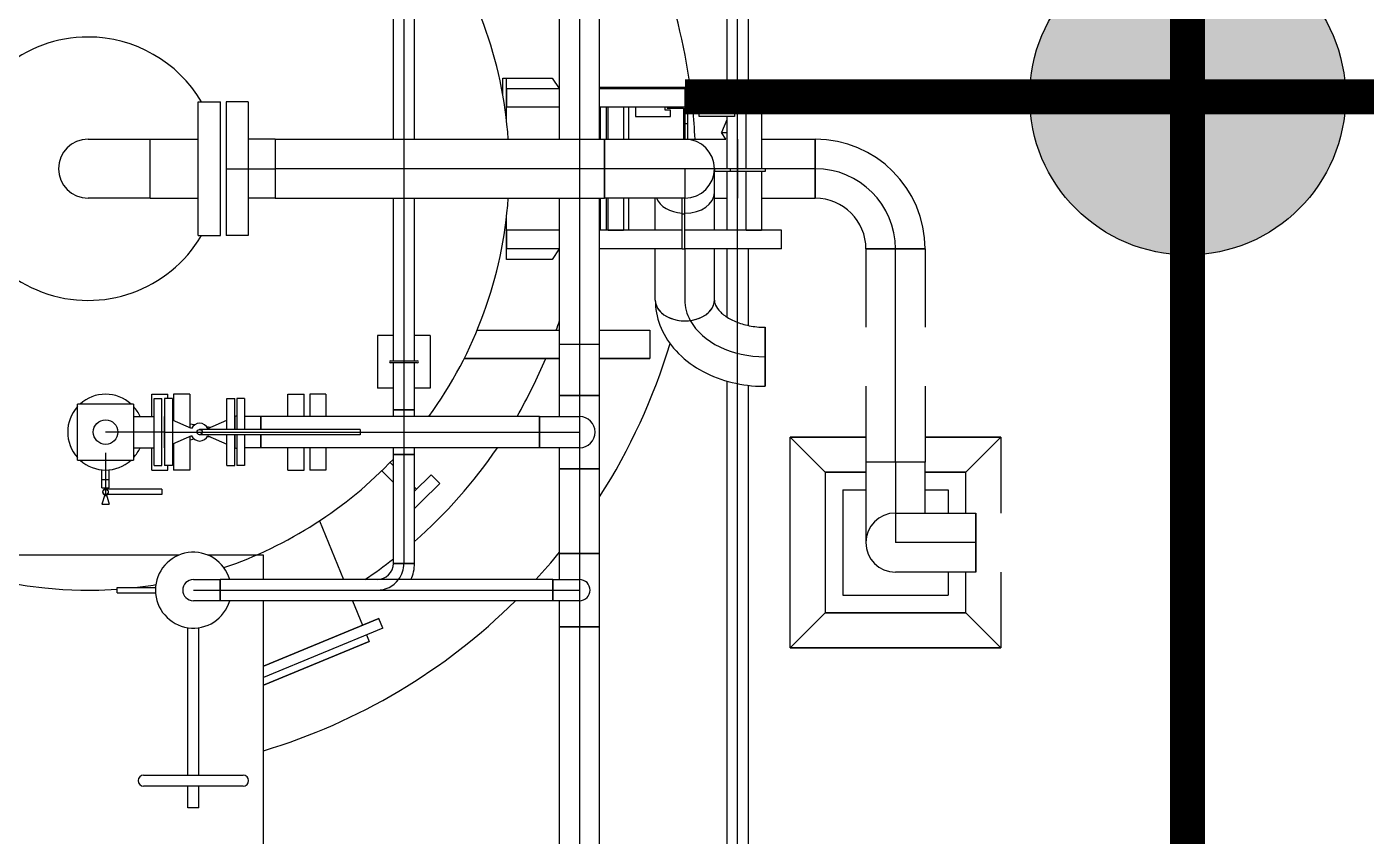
# Model space of a CAD drawing. Header units: inches. Extents: x 517790 to 538444, y 301815 to 302461.
# Drawn here: x 517877.35 to 517880.951, y 302333.649 to 302335.824 of the extents above; entities that cross this region are included whole.
import ezdxf

# ---------------------------------------------------------------- set-up
doc = ezdxf.new("R2010")
doc.units = ezdxf.units.IN
doc.header["$MEASUREMENT"] = 0
doc.layers.add('电气-接地设计-接地线', color=3, linetype='接地线')
doc.layers.add('硅胶总平面底图 工艺装置区', color=253, linetype='Continuous')
doc.styles.add('EESLTYPE', font='TXT.shx')
doc.linetypes.add('接地线', pattern='A,500,["/",EESLTYPE,S=200,R=0,X=0,Y=-100],-200,60,-200', length=960)

# ---------------------------------------------------------------- blocks, each defined once
blk = doc.blocks.new('PTJD2')
at = {"linetype": 'Continuous'}
blk.add_hatch(color=0, dxfattribs=at).paths.add_polyline_path([(150, 0, 1), (-150, 0, 1)])
at = {"color": 0, "linetype": 'Continuous'}
blk.add_circle((0, 0), 150, dxfattribs=at)

msp = doc.modelspace()

# ---------------------------------------------------------------- linework, layer by layer
at = {"layer": '电气-接地设计-接地线', "color": 1, "linetype": '接地线', "ltscale": 0.005, "const_width": 0.0944}
for points in [[(517880.4709, 302348.7714), (517880.4709, 302325.0589)], [(517879.1192, 302335.6359), (517881.0072, 302335.6359)]]:
    msp.add_lwpolyline(points, dxfattribs=at)
at = {"layer": '硅胶总平面底图 工艺装置区', "color": 253, "linetype": 'Continuous', "lineweight": -3}
for p, q in [((517879.2323, 302336.7989), (517879.2323, 302335.662)), ((517879.2608, 302335.662), (517879.2608, 302336.7989)), ((517879.2892, 302336.7989), (517879.2892, 302335.6581)), ((517878.782, 302335.5223), (517878.782, 302336.0521)), ((517878.836, 302336.0521), (517878.836, 302335.5223)), ((517878.8899, 302335.5223), (517878.8899, 302336.0521)), ((517878.3355, 302335.5223), (517878.3355, 302335.9593)), ((517878.364, 302335.9593), (517878.364, 302335.5223)), ((517878.3924, 302335.5223), (517878.3924, 302335.9593)), ((517878.6302, 302335.6866), (517878.7529, 302335.6866)), ((517878.6302, 302335.6384), (517878.6302, 302335.6866)), ((517878.6396, 302335.5735), (517878.6396, 302335.6865)), ((517878.6396, 302335.6865), (517878.7623, 302335.6865)), ((517878.7529, 302335.6866), (517878.753, 302335.6865)), ((517878.7623, 302335.6865), (517878.7812, 302335.6581)), ((517878.6396, 302335.6581), (517878.6396, 302335.6081)), ((517878.6396, 302335.6581), (517878.782, 302335.6581)), ((517878.7786, 302335.662), (517878.782, 302335.662)), ((517878.7812, 302335.6581), (517878.7812, 302335.5223)), ((517878.8899, 302335.662), (517879.2702, 302335.662)), ((517878.8899, 302335.6581), (517879.1192, 302335.6581)), ((517879.1192, 302335.6592), (517879.1192, 302335.5648)), ((517879.1192, 302335.6592), (517879.1267, 302335.6592)), ((517879.1267, 302335.6592), (517879.1267, 302335.5648)), ((517879.1267, 302335.6581), (517879.3788, 302335.6581)), ((517879.2608, 302335.6081), (517879.2608, 302335.662)), ((517879.2702, 302335.662), (517879.2702, 302335.6581)), ((517879.3788, 302335.6081), (517879.3788, 302335.6581)), ((517877.8103, 302335.4429), (517877.8103, 302335.6227)), ((517877.8103, 302335.6227), (517877.8703, 302335.6227)), ((517877.8703, 302335.4429), (517877.8703, 302335.6227)), ((517877.8854, 302335.6227), (517877.8854, 302335.4429)), ((517877.9453, 302335.6227), (517877.8854, 302335.6227)), ((517877.9453, 302335.6227), (517877.9453, 302335.4429)), ((517878.782, 302335.6081), (517878.6396, 302335.6081)), ((517879.1192, 302335.6081), (517878.8899, 302335.6081)), ((517878.8926, 302335.5223), (517878.8926, 302335.6081)), ((517878.9077, 302335.6081), (517878.9077, 302335.5223)), ((517878.954, 302335.6081), (517878.9134, 302335.6081)), ((517878.9134, 302335.5223), (517878.9134, 302335.6081)), ((517878.954, 302335.6081), (517878.954, 302335.5223)), ((517878.9677, 302335.6081), (517878.9677, 302335.5223)), ((517878.9861, 302335.6081), (517878.9861, 302335.5837)), ((517879.0663, 302335.6007), (517879.0663, 302335.6081)), ((517879.0805, 302335.6007), (517879.0663, 302335.6007)), ((517879.072, 302335.6081), (517879.072, 302335.606)), ((517879.072, 302335.606), (517879.1159, 302335.606)), ((517879.0805, 302335.5837), (517879.0805, 302335.6007)), ((517879.1159, 302335.606), (517879.1159, 302335.5223)), ((517879.3788, 302335.6081), (517879.1267, 302335.6081)), ((517879.1267, 302335.606), (517879.1664, 302335.606)), ((517879.1579, 302335.5837), (517879.1579, 302335.6007)), ((517879.1579, 302335.6007), (517879.172, 302335.6007)), ((517879.1664, 302335.606), (517879.1664, 302335.6081)), ((517879.172, 302335.6007), (517879.172, 302335.6081)), ((517879.2523, 302335.6081), (517879.2523, 302335.5837)), ((517879.2608, 302335.4429), (517879.2608, 302335.6081)), ((517879.2844, 302335.4429), (517879.2844, 302335.6081)), ((517879.325, 302335.6081), (517879.2844, 302335.6081)), ((517879.325, 302335.6081), (517879.325, 302335.4429)), ((517878.6396, 302335.5922), (517878.6373, 302335.5922)), ((517878.9861, 302335.5837), (517879.0805, 302335.5837)), ((517879.1192, 302335.5648), (517879.1267, 302335.5648)), ((517879.1192, 302335.5648), (517879.1192, 302335.5223)), ((517879.1267, 302335.5648), (517879.1267, 302335.5223)), ((517879.2523, 302335.5837), (517879.1579, 302335.5837)), ((517879.2323, 302335.5746), (517879.2181, 302335.5401)), ((517879.2323, 302335.5837), (517879.2323, 302335.4429)), ((517877.5144, 302335.5222), (517877.6815, 302335.5222)), ((517877.6815, 302335.4429), (517877.6815, 302335.5223)), ((517877.6815, 302335.5223), (517877.8103, 302335.5223)), ((517878.0172, 302335.5223), (517877.9453, 302335.5223)), ((517878.0172, 302335.5223), (517878.0172, 302335.3635)), ((517878.0172, 302335.5223), (517878.9034, 302335.5223)), ((517878.0172, 302335.5223), (517878.0172, 302335.4429)), ((517878.364, 302335.5223), (517878.364, 302335.3635)), ((517878.836, 302335.5223), (517878.836, 302335.3635)), ((517878.9034, 302335.3635), (517878.9034, 302335.5223)), ((517878.9034, 302335.5223), (517879.1192, 302335.5223)), ((517878.9034, 302335.5223), (517878.9034, 302335.3635)), ((517879.1192, 302335.5223), (517879.1267, 302335.5223)), ((517879.1267, 302335.5223), (517879.229, 302335.5223)), ((517879.2181, 302335.5401), (517879.2323, 302335.5401)), ((517879.229, 302335.5223), (517879.2181, 302335.5401)), ((517879.2608, 302335.5223), (517879.2608, 302335.3635)), ((517879.325, 302335.5223), (517879.4698, 302335.5223)), ((517879.4698, 302335.3635), (517879.4698, 302335.5223)), ((517879.4698, 302335.5223), (517879.4698, 302335.3635)), ((517877.6815, 302335.3635), (517877.6815, 302335.4429)), ((517877.8103, 302335.2631), (517877.8103, 302335.4429)), ((517877.8703, 302335.2631), (517877.8703, 302335.4429)), ((517877.8854, 302335.4429), (517878.0172, 302335.4429)), ((517877.8854, 302335.4429), (517877.8854, 302335.2631)), ((517877.9453, 302335.4429), (517877.9453, 302335.2631)), ((517878.9034, 302335.4429), (517878.0172, 302335.4429)), ((517878.0172, 302335.4429), (517878.0172, 302335.3635)), ((517878.9034, 302335.4429), (517878.9034, 302335.4429)), ((517878.9034, 302335.4429), (517878.9034, 302335.4429)), ((517879.1192, 302335.4429), (517878.9034, 302335.4429)), ((517879.1192, 302335.4429), (517879.1192, 302335.3793)), ((517879.1986, 302335.4429), (517879.1192, 302335.4429)), ((517879.2411, 302335.4429), (517879.1986, 302335.4429)), ((517879.1986, 302335.4429), (517879.1986, 302335.4353)), ((517879.2411, 302335.4353), (517879.1986, 302335.4353)), ((517879.1986, 302335.3793), (517879.1986, 302335.4353)), ((517879.2323, 302335.4353), (517879.2323, 302335.2777)), ((517879.3355, 302335.4429), (517879.2411, 302335.4429)), ((517879.2411, 302335.4429), (517879.2411, 302335.4353)), ((517879.3355, 302335.4353), (517879.2411, 302335.4353)), ((517879.2608, 302335.4353), (517879.2608, 302335.4429)), ((517879.2608, 302335.2777), (517879.2608, 302335.4353)), ((517879.2844, 302335.2777), (517879.2844, 302335.4353)), ((517879.325, 302335.4353), (517879.325, 302335.2777)), ((517879.3355, 302335.4429), (517879.3355, 302335.4353)), ((517879.4698, 302335.4429), (517879.3355, 302335.4429)), ((517879.4698, 302335.4429), (517879.4698, 302335.4429)), ((517879.4698, 302335.4429), (517879.4698, 302335.4429)), ((517879.1192, 302335.3793), (517879.1192, 302335.3635)), ((517879.1192, 302335.3793), (517879.1192, 302335.3793)), ((517879.1192, 302335.3793), (517879.1192, 302335.3793)), ((517879.1986, 302335.2777), (517879.1986, 302335.3793)), ((517877.6815, 302335.3636), (517877.5144, 302335.3636)), ((517877.6815, 302335.3635), (517877.8103, 302335.3635)), ((517878.0172, 302335.3635), (517877.9453, 302335.3635)), ((517878.0172, 302335.3635), (517878.9034, 302335.3635)), ((517878.3355, 302334.9265), (517878.3355, 302335.3635)), ((517878.364, 302335.3635), (517878.364, 302334.9265)), ((517878.3924, 302334.9265), (517878.3924, 302335.3635)), ((517878.7812, 302335.3635), (517878.7812, 302335.2277)), ((517878.782, 302334.8337), (517878.782, 302335.3635)), ((517878.836, 302335.3635), (517878.836, 302334.8337)), ((517878.8899, 302334.8337), (517878.8899, 302335.3635)), ((517878.8926, 302335.2777), (517878.8926, 302335.3635)), ((517879.1192, 302335.3635), (517878.9034, 302335.3635)), ((517878.9077, 302335.3635), (517878.9077, 302335.2777)), ((517878.9134, 302335.2777), (517878.9134, 302335.3635)), ((517878.954, 302335.3635), (517878.954, 302335.2777)), ((517878.9677, 302335.3635), (517878.9677, 302335.2777)), ((517879.0397, 302335.2777), (517879.0397, 302335.3635)), ((517879.1116, 302335.321), (517879.1116, 302335.3635)), ((517879.1192, 302335.321), (517879.1192, 302335.3635)), ((517879.1986, 302335.3635), (517879.2323, 302335.3635)), ((517879.325, 302335.3635), (517879.4698, 302335.3635)), ((517878.6396, 302335.1993), (517878.6396, 302335.3123)), ((517879.1192, 302335.321), (517879.1116, 302335.321)), ((517879.1116, 302335.2266), (517879.1116, 302335.321)), ((517879.1192, 302335.2266), (517879.1192, 302335.321)), ((517878.782, 302335.2777), (517878.6396, 302335.2777)), ((517878.6396, 302335.2777), (517878.6396, 302335.2277)), ((517879.1116, 302335.2777), (517878.8899, 302335.2777)), ((517878.9134, 302335.2777), (517878.954, 302335.2777)), ((517879.3788, 302335.2777), (517879.1192, 302335.2777)), ((517879.2608, 302335.2277), (517879.2608, 302335.2777)), ((517879.2844, 302335.2777), (517879.325, 302335.2777)), ((517879.3788, 302335.2277), (517879.3788, 302335.2777)), ((517877.8103, 302335.2631), (517877.8703, 302335.2631)), ((517877.9453, 302335.2631), (517877.8854, 302335.2631)), ((517878.782, 302335.2277), (517878.6396, 302335.2277)), ((517878.7623, 302335.1993), (517878.6396, 302335.1993)), ((517878.7812, 302335.2277), (517878.7623, 302335.1993)), ((517879.1116, 302335.2277), (517878.8899, 302335.2277)), ((517879.0397, 302335.09), (517879.0397, 302335.2277)), ((517879.1192, 302335.2266), (517879.1116, 302335.2266)), ((517879.3788, 302335.2277), (517879.1192, 302335.2277)), ((517879.1192, 302335.2266), (517879.1192, 302335.09)), ((517879.1986, 302335.09), (517879.1986, 302335.2277)), ((517879.2323, 302335.2277), (517879.2323, 302335.0442)), ((517879.2608, 302335.0299), (517879.2608, 302335.2277)), ((517879.2892, 302335.2277), (517879.2892, 302335.0216)), ((517879.765, 302335.2271), (517879.6061, 302335.2271)), ((517879.6061, 302335.2271), (517879.6061, 302335.0168)), ((517879.6061, 302335.2271), (517879.765, 302335.2271)), ((517879.6856, 302335.0168), (517879.6856, 302335.2271)), ((517879.6856, 302335.2271), (517879.6856, 302335.2271)), ((517879.6856, 302335.2271), (517879.6856, 302335.2271)), ((517879.765, 302335.2271), (517879.765, 302335.0168)), ((517879.1192, 302335.09), (517879.1192, 302335.09)), ((517879.1192, 302335.09), (517879.1192, 302335.09)), ((517879.2608, 302334.8652), (517879.2608, 302335.0299)), ((517878.3355, 302334.9945), (517878.2932, 302334.9945)), ((517878.2932, 302334.9945), (517878.2932, 302334.8529)), ((517878.4348, 302334.9945), (517878.3924, 302334.9945)), ((517878.4348, 302334.9945), (517878.4348, 302334.8529)), ((517878.5606, 302335.0087), (517878.782, 302335.0087)), ((517878.5606, 302335.0087), (517878.782, 302335.0087)), ((517878.8899, 302335.0087), (517879.0248, 302335.0087)), ((517878.8899, 302335.0087), (517879.0248, 302335.0087)), ((517879.0248, 302335.0087), (517879.0248, 302334.9331)), ((517879.0248, 302335.0087), (517879.0248, 302334.9331)), ((517879.335, 302335.0168), (517879.335, 302334.9936)), ((517879.335, 302334.858), (517879.335, 302335.0168)), ((517879.335, 302334.9936), (517879.335, 302334.858)), ((517879.6856, 302334.858), (517879.6856, 302335.0168)), ((517878.782, 302334.9709), (517878.8899, 302334.9709)), ((517878.3281, 302334.9265), (517878.3998, 302334.9265)), ((517878.3998, 302334.9209), (517878.3281, 302334.9209)), ((517878.3355, 302334.7948), (517878.3355, 302334.9209)), ((517878.364, 302334.9265), (517878.364, 302334.9209)), ((517878.364, 302334.9209), (517878.364, 302334.7948)), ((517878.3924, 302334.7948), (517878.3924, 302334.9209)), ((517878.782, 302334.9331), (517878.526, 302334.9331)), ((517878.526, 302334.9331), (517878.782, 302334.9331)), ((517879.0248, 302334.9331), (517878.8899, 302334.9331)), ((517878.8899, 302334.9331), (517879.0248, 302334.9331)), ((517879.335, 302334.9374), (517879.3349, 302334.9374)), ((517879.335, 302334.9374), (517879.335, 302334.9374)), ((517878.3355, 302334.8529), (517878.2932, 302334.8529)), ((517878.4348, 302334.8529), (517878.3924, 302334.8529)), ((517879.2323, 302334.8721), (517879.2323, 302333.1429)), ((517879.2608, 302333.1429), (517879.2608, 302334.8652)), ((517879.2892, 302334.8607), (517879.2892, 302333.1429)), ((517879.6061, 302334.858), (517879.6061, 302334.6538)), ((517879.6856, 302334.6538), (517879.6856, 302334.858)), ((517879.765, 302334.858), (517879.765, 302334.6538)), ((517877.4861, 302334.6594), (517877.4861, 302334.8104)), ((517877.6371, 302334.8104), (517877.4861, 302334.8104)), ((517877.6371, 302334.8104), (517877.6371, 302334.6594)), ((517877.686, 302334.7769), (517877.686, 302334.8368)), ((517877.686, 302334.8368), (517877.7294, 302334.8368)), ((517877.692, 302334.7349), (517877.692, 302334.8248)), ((517877.692, 302334.8248), (517877.7131, 302334.8248)), ((517877.7131, 302334.7349), (517877.7131, 302334.8248)), ((517877.7201, 302334.8248), (517877.7201, 302334.7349)), ((517877.7412, 302334.8248), (517877.7201, 302334.8248)), ((517877.7294, 302334.8248), (517877.7294, 302334.8368)), ((517877.7412, 302334.8248), (517877.7412, 302334.7349)), ((517877.7445, 302334.8368), (517877.7445, 302334.7656)), ((517877.788, 302334.8368), (517877.7445, 302334.8368)), ((517877.788, 302334.8368), (517877.788, 302334.7465)), ((517877.8878, 302334.742), (517877.8878, 302334.8248)), ((517877.8878, 302334.8248), (517877.9088, 302334.8248)), ((517877.9088, 302334.742), (517877.9088, 302334.8248)), ((517877.9145, 302334.8248), (517877.9145, 302334.742)), ((517877.9355, 302334.8248), (517877.9145, 302334.8248)), ((517877.9355, 302334.8248), (517877.9355, 302334.742)), ((517878.0519, 302334.7769), (517878.0519, 302334.8368)), ((517878.0519, 302334.8368), (517878.0953, 302334.8368)), ((517878.0953, 302334.7769), (517878.0953, 302334.8368)), ((517878.1104, 302334.8368), (517878.1104, 302334.7769)), ((517878.1539, 302334.8368), (517878.1104, 302334.8368)), ((517878.1539, 302334.8368), (517878.1539, 302334.7769)), ((517878.836, 302334.8337), (517878.782, 302334.8337)), ((517878.782, 302334.7769), (517878.782, 302334.8337)), ((517878.782, 302334.8337), (517878.8899, 302334.8337)), ((517878.836, 302334.8337), (517878.836, 302334.7769)), ((517878.836, 302334.8337), (517878.836, 302334.8337)), ((517878.8899, 302334.8337), (517878.836, 302334.8337)), ((517878.8899, 302334.6361), (517878.8899, 302334.8337)), ((517877.6371, 302334.7769), (517877.692, 302334.7769)), ((517877.7187, 302334.7769), (517877.7187, 302334.6929)), ((517877.7201, 302334.7762), (517877.7187, 302334.7769)), ((517877.7926, 302334.7445), (517877.7412, 302334.767)), ((517877.8364, 302334.7445), (517877.8878, 302334.767)), ((517877.9088, 302334.7762), (517877.9103, 302334.7769)), ((517877.9103, 302334.742), (517877.9103, 302334.7769)), ((517877.979, 302334.7769), (517877.9355, 302334.7769)), ((517877.979, 302334.7769), (517877.979, 302334.742)), ((517877.979, 302334.742), (517877.979, 302334.7769)), ((517878.7281, 302334.7769), (517877.979, 302334.7769)), ((517878.3924, 302334.7948), (517878.3355, 302334.7948)), ((517878.3355, 302334.7769), (517878.3355, 302334.7948)), ((517878.3355, 302334.7948), (517878.364, 302334.7948)), ((517878.364, 302334.7948), (517878.364, 302334.7948)), ((517878.364, 302334.7948), (517878.364, 302334.7769)), ((517878.364, 302334.7948), (517878.3924, 302334.7948)), ((517878.364, 302334.7769), (517878.364, 302334.6929)), ((517878.3924, 302334.7769), (517878.3924, 302334.7948)), ((517878.7281, 302334.7769), (517878.7281, 302334.6929)), ((517878.7281, 302334.7769), (517878.836, 302334.7769)), ((517878.7281, 302334.6929), (517878.7281, 302334.7769)), ((517878.836, 302334.7769), (517878.836, 302334.6929)), ((517877.6335, 302334.7349), (517877.5616, 302334.7349)), ((517877.6335, 302334.7349), (517877.6335, 302334.7349)), ((517877.6335, 302334.7349), (517877.6335, 302334.7349)), ((517877.7131, 302334.7349), (517877.6335, 302334.7349)), ((517877.692, 302334.645), (517877.692, 302334.7349)), ((517877.7131, 302334.645), (517877.7131, 302334.7349)), ((517877.7187, 302334.7349), (517877.7131, 302334.7349)), ((517877.7187, 302334.7349), (517877.9103, 302334.7349)), ((517877.7201, 302334.7349), (517877.7201, 302334.645)), ((517877.7412, 302334.7349), (517877.7412, 302334.645)), ((517877.8004, 302334.7543), (517877.788, 302334.7563)), ((517878.2461, 302334.742), (517877.8145, 302334.742)), ((517877.843, 302334.7474), (517877.834, 302334.7489)), ((517877.9103, 302334.7349), (517877.9145, 302334.7349)), ((517877.9145, 302334.7349), (517877.979, 302334.7349)), ((517877.979, 302334.7349), (517878.2461, 302334.7349)), ((517878.2461, 302334.742), (517878.2461, 302334.7349)), ((517878.2461, 302334.7349), (517878.7281, 302334.7349)), ((517878.2461, 302334.7349), (517878.2461, 302334.7278)), ((517878.7281, 302334.7349), (517878.7281, 302334.7349)), ((517878.7281, 302334.7349), (517878.7281, 302334.7349)), ((517878.7281, 302334.7349), (517878.836, 302334.7349)), ((517877.7201, 302334.6936), (517877.7187, 302334.6929)), ((517877.7926, 302334.7253), (517877.7412, 302334.7028)), ((517877.7445, 302334.7043), (517877.7445, 302334.633)), ((517877.788, 302334.7233), (517877.788, 302334.633)), ((517877.8004, 302334.7155), (517877.788, 302334.7135)), ((517878.2461, 302334.7278), (517877.8145, 302334.7278)), ((517877.843, 302334.7224), (517877.834, 302334.7209)), ((517877.8364, 302334.7253), (517877.8878, 302334.7028)), ((517877.8878, 302334.645), (517877.8878, 302334.7278)), ((517877.9088, 302334.645), (517877.9088, 302334.7278)), ((517877.9088, 302334.6936), (517877.9103, 302334.6929)), ((517877.9103, 302334.6929), (517877.9103, 302334.7278)), ((517877.9145, 302334.7278), (517877.9145, 302334.645)), ((517877.9355, 302334.7278), (517877.9355, 302334.645)), ((517877.979, 302334.7278), (517877.979, 302334.6929)), ((517877.979, 302334.6929), (517877.979, 302334.7278)), ((517879.4024, 302334.7212), (517879.4968, 302334.6268)), ((517879.4024, 302334.7212), (517879.4968, 302334.6268)), ((517879.4024, 302334.1548), (517879.4024, 302334.7212)), ((517879.4024, 302334.1548), (517879.4024, 302334.7212)), ((517879.6061, 302334.7212), (517879.4024, 302334.7212)), ((517879.4024, 302334.7212), (517879.6061, 302334.7212)), ((517879.9688, 302334.7212), (517879.765, 302334.7212)), ((517879.765, 302334.7212), (517879.9688, 302334.7212)), ((517879.8744, 302334.6268), (517879.9688, 302334.7212)), ((517879.9688, 302334.7212), (517879.8744, 302334.6268)), ((517879.9688, 302334.7212), (517879.9688, 302334.5174)), ((517879.9688, 302334.7212), (517879.9688, 302334.5174)), ((517877.4861, 302334.6594), (517877.6371, 302334.6594)), ((517877.5616, 302334.6796), (517877.5616, 302334.633)), ((517877.5616, 302334.6796), (517877.5616, 302334.6796)), ((517877.5616, 302334.6796), (517877.5616, 302334.6796)), ((517877.6371, 302334.6929), (517877.692, 302334.6929)), ((517877.686, 302334.633), (517877.686, 302334.6929)), ((517877.979, 302334.6929), (517877.9355, 302334.6929)), ((517878.7281, 302334.6929), (517877.979, 302334.6929)), ((517878.0519, 302334.633), (517878.0519, 302334.6929)), ((517878.0953, 302334.633), (517878.0953, 302334.6929)), ((517878.1104, 302334.6929), (517878.1104, 302334.633)), ((517878.1539, 302334.6929), (517878.1539, 302334.633)), ((517878.3355, 302334.675), (517878.3355, 302334.6929)), ((517878.3355, 302334.675), (517878.3924, 302334.675)), ((517878.3355, 302334.382), (517878.3355, 302334.675)), ((517878.3924, 302334.675), (517878.3355, 302334.675)), ((517878.364, 302334.6929), (517878.364, 302334.675)), ((517878.364, 302334.675), (517878.364, 302334.382)), ((517878.364, 302334.675), (517878.364, 302334.675)), ((517878.364, 302334.675), (517878.364, 302334.675)), ((517878.3924, 302334.675), (517878.3924, 302334.6929)), ((517878.3924, 302334.382), (517878.3924, 302334.675)), ((517878.836, 302334.6929), (517878.7281, 302334.6929)), ((517878.782, 302334.6361), (517878.782, 302334.6929)), ((517878.836, 302334.6929), (517878.836, 302334.6361)), ((517877.5515, 302334.5852), (517877.5515, 302334.6335)), ((517877.5616, 302334.633), (517877.5616, 302334.6069)), ((517877.5716, 302334.5852), (517877.5716, 302334.6335)), ((517877.686, 302334.633), (517877.7294, 302334.633)), ((517877.692, 302334.645), (517877.7131, 302334.645)), ((517877.7412, 302334.645), (517877.7201, 302334.645)), ((517877.7294, 302334.633), (517877.7294, 302334.645)), ((517877.788, 302334.633), (517877.7445, 302334.633)), ((517877.8878, 302334.645), (517877.9088, 302334.645)), ((517877.9355, 302334.645), (517877.9145, 302334.645)), ((517878.0519, 302334.633), (517878.0953, 302334.633)), ((517878.1539, 302334.633), (517878.1104, 302334.633)), ((517878.3042, 302334.6308), (517878.3355, 302334.5995)), ((517878.3264, 302334.6531), (517878.3355, 302334.6441)), ((517878.782, 302334.6361), (517878.8899, 302334.6361)), ((517878.782, 302334.4089), (517878.782, 302334.6361)), ((517878.836, 302334.6361), (517878.782, 302334.6361)), ((517878.836, 302334.6361), (517878.836, 302334.4089)), ((517878.836, 302334.6361), (517878.836, 302334.6361)), ((517878.836, 302334.6361), (517878.836, 302334.6361)), ((517878.8899, 302334.6361), (517878.836, 302334.6361)), ((517878.8899, 302334.4089), (517878.8899, 302334.6361)), ((517879.4968, 302334.6268), (517879.4968, 302334.2492)), ((517879.4968, 302334.6268), (517879.4968, 302334.2492)), ((517879.4968, 302334.6268), (517879.6061, 302334.6268)), ((517879.6061, 302334.6268), (517879.4968, 302334.6268)), ((517879.765, 302334.6538), (517879.6061, 302334.6538)), ((517879.6856, 302334.6538), (517879.6061, 302334.6538)), ((517879.6061, 302334.6538), (517879.6061, 302334.438)), ((517879.6856, 302334.6538), (517879.6856, 302334.6538)), ((517879.6856, 302334.6538), (517879.6856, 302334.6538)), ((517879.6856, 302334.6538), (517879.6856, 302334.5174)), ((517879.765, 302334.6538), (517879.6856, 302334.6538)), ((517879.765, 302334.5174), (517879.765, 302334.6538)), ((517879.765, 302334.6268), (517879.8744, 302334.6268)), ((517879.8744, 302334.6268), (517879.765, 302334.6268)), ((517879.8744, 302334.5174), (517879.8744, 302334.6268)), ((517879.8744, 302334.5174), (517879.8744, 302334.6268)), ((517877.5716, 302334.6069), (517877.5515, 302334.6069)), ((517877.5515, 302334.5852), (517877.5616, 302334.5852)), ((517877.5592, 302334.5819), (517877.5582, 302334.5852)), ((517877.5616, 302334.6069), (517877.5616, 302334.5852)), ((517877.5616, 302334.5852), (517877.5716, 302334.5852)), ((517877.5616, 302334.5852), (517877.5616, 302334.5629)), ((517877.564, 302334.5819), (517877.565, 302334.5852)), ((517878.3924, 302334.576), (517878.4367, 302334.6202)), ((517878.3924, 302334.5871), (517878.398, 302334.5816)), ((517878.4102, 302334.5471), (517878.46, 302334.5969)), ((517878.4367, 302334.6202), (517878.46, 302334.5969)), ((517877.5592, 302334.5662), (517877.5515, 302334.5412)), ((517877.7126, 302334.5811), (517877.5616, 302334.5811)), ((517877.7126, 302334.567), (517877.5616, 302334.567)), ((517877.564, 302334.5662), (517877.5716, 302334.5412)), ((517877.7126, 302334.5811), (517877.7126, 302334.574)), ((517877.7126, 302334.574), (517877.7126, 302334.567)), ((517879.544, 302334.5796), (517879.544, 302334.2964)), ((517879.544, 302334.5796), (517879.6061, 302334.5796)), ((517879.765, 302334.5796), (517879.8272, 302334.5796)), ((517879.8272, 302334.5796), (517879.8272, 302334.5174)), ((517877.5515, 302334.5412), (517877.5616, 302334.5412)), ((517877.5616, 302334.5412), (517877.5716, 302334.5412)), ((517878.3924, 302334.5294), (517878.4102, 302334.5471)), ((517879.6856, 302334.5174), (517879.9014, 302334.5174)), ((517879.6856, 302334.5174), (517879.6856, 302334.438)), ((517879.9014, 302334.5174), (517879.9014, 302334.3586)), ((517879.9014, 302334.3586), (517879.9014, 302334.5174)), ((517878.1364, 302334.4962), (517878.2017, 302334.3386)), ((517878.836, 302334.4089), (517878.782, 302334.4089)), ((517878.782, 302334.3386), (517878.782, 302334.4089)), ((517878.782, 302334.4089), (517878.8899, 302334.4089)), ((517878.836, 302334.4089), (517878.836, 302334.4089)), ((517878.836, 302334.4089), (517878.836, 302334.3386)), ((517878.8899, 302334.4089), (517878.836, 302334.4089)), ((517878.8899, 302334.2113), (517878.8899, 302334.4089)), ((517879.9014, 302334.438), (517879.6856, 302334.438)), ((517879.9013, 302334.438), (517879.9014, 302334.438)), ((517879.9014, 302334.438), (517879.9014, 302334.438)), ((517877.7592, 302334.4045), (517877.0424, 302334.4045)), ((517877.7592, 302334.4045), (517877.0424, 302334.4045)), ((517877.9864, 302334.4045), (517877.836, 302334.4045)), ((517877.9864, 302334.4045), (517877.836, 302334.4045)), ((517877.9864, 302334.3386), (517877.9864, 302334.4045)), ((517877.9864, 302334.3386), (517877.9864, 302334.4045)), ((517878.3355, 302334.382), (517878.3924, 302334.382)), ((517878.3924, 302334.382), (517878.3355, 302334.382)), ((517878.364, 302334.382), (517878.364, 302334.382)), ((517878.364, 302334.382), (517878.364, 302334.382)), ((517877.7976, 302334.3386), (517877.8695, 302334.3386)), ((517877.8695, 302334.3386), (517877.8695, 302334.2816)), ((517877.8695, 302334.2816), (517877.8695, 302334.3386)), ((517878.764, 302334.3386), (517877.8695, 302334.3386)), ((517878.764, 302334.3386), (517878.764, 302334.2816)), ((517878.764, 302334.3386), (517878.836, 302334.3386)), ((517878.764, 302334.2816), (517878.764, 302334.3386)), ((517878.836, 302334.3386), (517878.836, 302334.2816)), ((517879.9014, 302334.3586), (517879.6856, 302334.3586)), ((517879.8272, 302334.3586), (517879.8272, 302334.2964)), ((517879.8744, 302334.2492), (517879.8744, 302334.3586)), ((517879.8744, 302334.2492), (517879.8744, 302334.3586)), ((517879.9688, 302334.3586), (517879.9688, 302334.1548)), ((517879.9688, 302334.3586), (517879.9688, 302334.1548)), ((517877.5927, 302334.303), (517877.5927, 302334.3172)), ((517877.5927, 302334.3172), (517877.6959, 302334.3172)), ((517877.5927, 302334.303), (517877.6959, 302334.303)), ((517877.7976, 302334.3101), (517877.8695, 302334.3101)), ((517877.8695, 302334.3101), (517877.8695, 302334.3101)), ((517877.8695, 302334.3101), (517877.8695, 302334.3101)), ((517877.8695, 302334.3101), (517878.764, 302334.3101)), ((517878.764, 302334.3101), (517878.764, 302334.3101)), ((517878.7641, 302334.3101), (517878.764, 302334.3101)), ((517878.764, 302334.3101), (517878.836, 302334.3101)), ((517877.8695, 302334.2816), (517877.7976, 302334.2816)), ((517878.764, 302334.2816), (517877.8695, 302334.2816)), ((517877.9864, 302332.8032), (517877.9864, 302334.2816)), ((517877.9864, 302332.8032), (517877.9864, 302334.2816)), ((517878.2253, 302334.2816), (517878.2525, 302334.216)), ((517878.836, 302334.2816), (517878.764, 302334.2816)), ((517878.782, 302334.2113), (517878.782, 302334.2816)), ((517878.836, 302334.2816), (517878.836, 302334.2113)), ((517879.544, 302334.2964), (517879.8272, 302334.2964)), ((517877.9864, 302334.1057), (517878.2961, 302334.234)), ((517878.2961, 302334.234), (517877.9864, 302334.1057)), ((517878.3069, 302334.2079), (517878.2961, 302334.234)), ((517879.4968, 302334.2492), (517879.4024, 302334.1548)), ((517879.4024, 302334.1548), (517879.4968, 302334.2492)), ((517879.8744, 302334.2492), (517879.4968, 302334.2492)), ((517879.4968, 302334.2492), (517879.8744, 302334.2492)), ((517879.9688, 302334.1548), (517879.8744, 302334.2492)), ((517879.9688, 302334.1548), (517879.8744, 302334.2492)), ((517877.7827, 302333.8131), (517877.7827, 302334.2093)), ((517877.8124, 302333.8131), (517877.8124, 302334.2093)), ((517878.3069, 302334.2079), (517877.9864, 302334.0751)), ((517878.3069, 302334.2079), (517877.9864, 302334.0751)), ((517878.2633, 302334.1898), (517878.2705, 302334.1724)), ((517878.836, 302334.2113), (517878.782, 302334.2113)), ((517878.782, 302334.2113), (517878.8899, 302334.2113)), ((517878.782, 302332.8735), (517878.782, 302334.2113)), ((517878.836, 302334.2113), (517878.836, 302334.2113)), ((517878.836, 302334.2113), (517878.836, 302334.2113)), ((517878.8899, 302334.2113), (517878.836, 302334.2113)), ((517878.836, 302334.2113), (517878.836, 302332.8735)), ((517878.8899, 302332.8735), (517878.8899, 302334.2113)), ((517878.2705, 302334.1724), (517877.9864, 302334.0547)), ((517877.9864, 302334.0547), (517878.2705, 302334.1724)), ((517879.4024, 302334.1548), (517879.9688, 302334.1548)), ((517879.9688, 302334.1548), (517879.4024, 302334.1548)), ((517877.6638, 302333.8131), (517877.9314, 302333.8131)), ((517877.9314, 302333.7834), (517877.6638, 302333.7834)), ((517877.7827, 302333.7248), (517877.7827, 302333.7834)), ((517877.8124, 302333.7248), (517877.8124, 302333.7834)), ((517877.8124, 302333.7248), (517877.7827, 302333.7248))]:
    msp.add_line(p, q, dxfattribs=at)
for centre, radius in [((517877.5616, 302334.7349), 0.033), ((517877.8145, 302334.7349), 0.00708), ((517877.5616, 302334.574), 0.00708)]:
    msp.add_circle(centre, radius, dxfattribs=at)
for centre, radius, start, end in [((517877.5144, 302335.4429), 1.1328, 43.5424, 273.9661), ((517877.5144, 302335.4429), 1.6341, 7.7069, 32.2251), ((517877.5144, 302335.4429), 1.6341, 7.7069, 32.2251), ((517877.5144, 302335.4429), 1.1328, 4.0206, 36.0123), ((517877.5144, 302335.4429), 0.354, 90, 329.4693), ((517877.5144, 302335.4429), 0.354, 90, 329.4693), ((517877.5144, 302335.4429), 0.354, 30.5307, 90), ((517877.5144, 302335.4429), 0.354, 30.5307, 90), ((517877.5144, 302335.4429), 1.6341, 2.786, 5.7271), ((517877.5144, 302335.4429), 1.6341, 2.786, 5.7271), ((517877.5144, 302335.4429), 0.0793, 90, 270), ((517877.5144, 302335.4429), 0.0793, 90, 270), ((517879.1192, 302335.4429), 0.0794, 270, 90), ((517879.1192, 302335.4429), 0.0794, 0, 90), ((517879.4698, 302335.2271), 0.2952, 0, 90), ((517879.1192, 302335.4429), 0.0794, 270, 0), ((517879.4698, 302335.2271), 0.2158, 0, 90), ((517877.5144, 302335.4429), 1.1328, 323.9877, 355.9794), ((517879.4698, 302335.2271), 0.1364, 0, 90), ((517877.5144, 302335.4429), 1.332, 340.9732, 342.1199), ((517877.5144, 302335.4429), 1.332, 340.9732, 342.1199), ((517877.5144, 302335.4429), 1.6341, 327.3303, 343.2794), ((517877.5144, 302335.4429), 1.6341, 327.3303, 343.2794), ((517878.3281, 302334.9237), 0.00283, 90, 270), ((517878.3998, 302334.9237), 0.00283, 270, 90), ((517877.5144, 302335.4429), 1.332, 329.9977, 337.4985), ((517877.5144, 302335.4429), 1.332, 329.9977, 337.4985), ((517877.5616, 302334.7349), 0.1019, 137.8238, 222.1762), ((517877.5616, 302334.7349), 0.1019, 90, 132.1762), ((517877.5616, 302334.7349), 0.1019, 47.8238, 90), ((517877.5616, 302334.7349), 0.1019, 24.3157, 42.1762), ((517877.9199, 302334.7349), 0.0438, 97.117, 104.6259), ((517878.836, 302334.7349), 0.042, 270, 90), ((517878.836, 302334.7349), 0.042, 0, 90), ((517877.8145, 302334.7349), 0.0239, 23.6557, 156.3443), ((517878.836, 302334.7349), 0.042, 270, 0), ((517877.8145, 302334.7349), 0.0239, 203.6557, 336.3443), ((517877.5616, 302334.7349), 0.1019, 227.8238, 312.1762), ((517877.5616, 302334.7349), 0.1019, 317.8238, 335.6843), ((517877.5144, 302335.4429), 1.1328, 288.808, 316.4576), ((517877.9199, 302334.7349), 0.0438, 255.3741, 262.883), ((517877.5144, 302335.4429), 1.332, 311.2406, 325.7337), ((517877.5144, 302335.4429), 1.332, 311.2406, 325.7337), ((517877.5616, 302334.574), 0.00821, 107.0439, 252.9561), ((517877.5616, 302334.574), 0.00821, 59.5553, 72.9561), ((517877.5616, 302334.574), 0.00821, 287.0439, 300.4447), ((517879.6856, 302334.438), 0.0794, 90, 270), ((517879.6856, 302334.438), 0.0794, 90, 270), ((517877.7976, 302334.3101), 0.1019, 16.2251, 343.7749), ((517877.5144, 302335.4429), 1.6341, 317.4824, 320.8745), ((517877.5144, 302335.4429), 1.6341, 317.4824, 320.8745), ((517877.5144, 302335.4429), 1.332, 303.9952, 308.0587), ((517877.5144, 302335.4429), 1.332, 303.9952, 308.0587), ((517878.292, 302334.382), 0.0435, 270, 0), ((517878.292, 302334.382), 0.0719, 322.8311, 0), ((517878.292, 302334.382), 0.1004, 334.3523, 0), ((517877.7976, 302334.3101), 0.0285, 90, 270), ((517877.7976, 302334.3101), 0.0285, 90, 270), ((517878.292, 302334.382), 0.0719, 270, 322.8311), ((517878.836, 302334.3101), 0.0285, 0, 90), ((517878.836, 302334.3101), 0.0285, 270, 90), ((517877.5144, 302335.4429), 1.1328, 276.4092, 279.2645), ((517878.836, 302334.3101), 0.0285, 270, 0), ((517877.5144, 302335.4429), 1.6341, 286.7891, 314.7109), ((517877.5144, 302335.4429), 1.6341, 286.7891, 314.7109), ((517877.6638, 302333.7982), 0.0149, 90, 270), ((517877.9314, 302333.7982), 0.0149, 270, 90)]:
    msp.add_arc(centre, radius, start, end, dxfattribs=at)
for centre, major_axis, start_param, end_param in [((517879.1192, 302335.3793), (0.0794, 0), 4.712389, 6.283185), ((517879.1192, 302335.3793), (0.0794, 0), 4.712389, 6.283185), ((517879.1192, 302335.3793), (-0.0794, 0), 0.286022, 1.47557), ((517879.1192, 302335.3793), (-0.0794, 0), 0.286022, 1.47557), ((517879.1192, 302335.09), (0.0794, 0), 3.141593, 6.283185), ((517879.1192, 302335.09), (-0.0794, 0), 0, 3.141593), ((517879.335, 302335.09), (-0.2158, 0), 0, 0.370165), ((517879.335, 302335.09), (-0.2158, 0), 0.370165, 1.570796)]:
    msp.add_ellipse(centre, major_axis=major_axis, ratio=0.707107, start_param=start_param, end_param=end_param, dxfattribs=at)
for points, knots in [([(517879.0397, 302335.09), (517879.0397, 302335.0669), (517879.0441, 302335.0439), (517879.0522, 302335.0225), (517879.0607, 302334.9999), (517879.0734, 302334.9791), (517879.0888, 302334.9608), (517879.1062, 302334.9401), (517879.1271, 302334.9226), (517879.1502, 302334.9081), (517879.1735, 302334.8936), (517879.1991, 302334.8822), (517879.226, 302334.874), (517879.2528, 302334.8658), (517879.2809, 302334.8607), (517879.3093, 302334.8588), (517879.3178, 302334.8583), (517879.3264, 302334.858), (517879.335, 302334.858)], [4.712389, 4.712389, 4.712389, 4.712389, 4.973515, 4.973515, 4.973515, 5.249319, 5.249319, 5.249319, 5.560443, 5.560443, 5.560443, 5.874602, 5.874602, 5.874602, 6.188761, 6.188761, 6.188761, 6.283185, 6.283185, 6.283185, 6.283185]), ([(517879.1986, 302335.09), (517879.1986, 302335.0858), (517879.1994, 302335.0814), (517879.2019, 302335.076), (517879.2044, 302335.0706), (517879.2088, 302335.064), (517879.2158, 302335.0572), (517879.2219, 302335.0512), (517879.2301, 302335.0451), (517879.24, 302335.0395), (517879.2496, 302335.0342), (517879.2608, 302335.0294), (517879.273, 302335.0257), (517879.2854, 302335.022), (517879.2989, 302335.0193), (517879.3129, 302335.0179), (517879.3202, 302335.0172), (517879.3276, 302335.0168), (517879.335, 302335.0168)], [4.712389, 4.712389, 4.712389, 4.712389, 5.026548, 5.026548, 5.026548, 5.340708, 5.340708, 5.340708, 5.615693, 5.615693, 5.615693, 5.878599, 5.878599, 5.878599, 6.144038, 6.144038, 6.144038, 6.283185, 6.283185, 6.283185, 6.283185])]:
    msp.add_open_spline(points, degree=3, knots=knots, dxfattribs=at)

# ---------------------------------------------------------------- block references
at = {"layer": '电气-接地设计-接地线', "color": 1, "xscale": 0.002831987834461186, "yscale": 0.002831987834461186, "zscale": 0.000943995944820395}
msp.add_blockref('PTJD2', (517880.4709, 302335.6359), dxfattribs=at)

doc.saveas('drawing.dxf')
